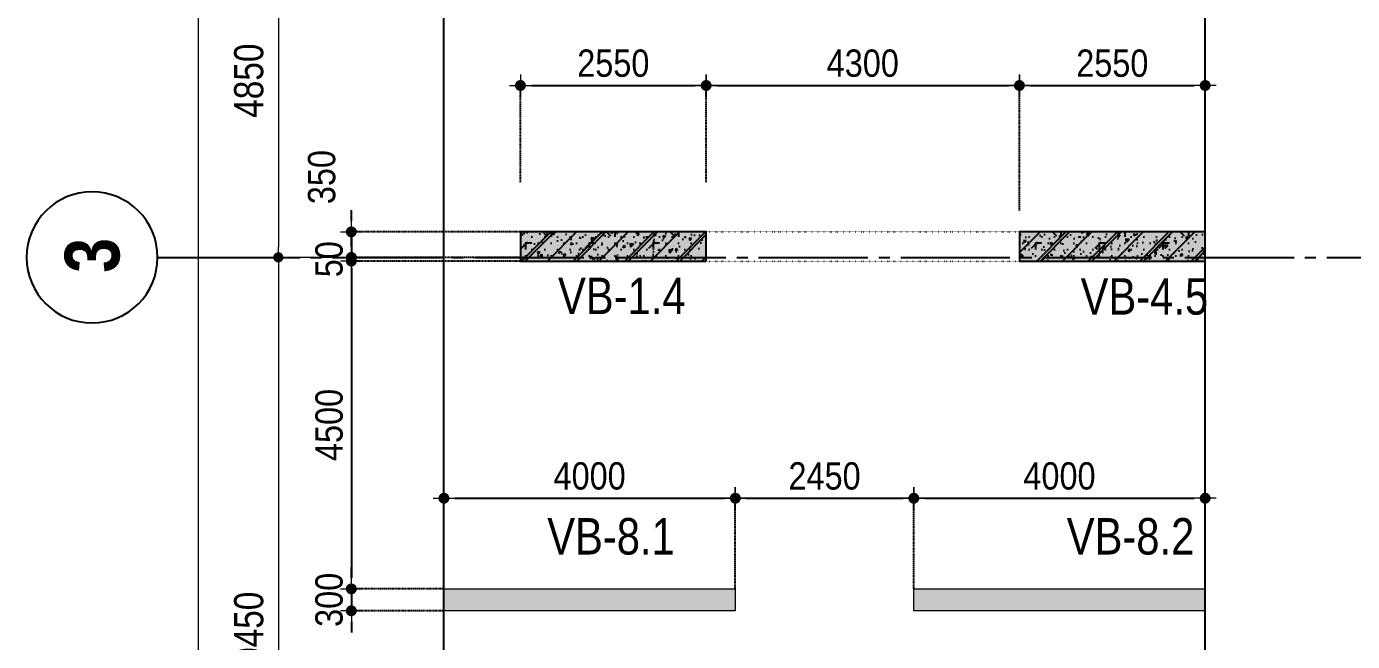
# Model space of a CAD drawing. Header units: millimetres. Extents: x -3973692 to -2843767, y 592734 to 838475.
# Drawn here: x -3277375 to -3259173, y 745760 to 754199 of the extents above; entities that cross this region are included whole.
import ezdxf
from ezdxf.enums import TextEntityAlignment as Align

# ---------------------------------------------------------------- set-up
doc = ezdxf.new("R2010")
doc.units = ezdxf.units.MM
doc.header["$MEASUREMENT"] = 0
doc.header["$PDMODE"] = 3
doc.header["$PDSIZE"] = -20
for name, pattern in [('CHG_XX_Luoi truc-Block B$0$MB_Luoi truc-150-TWB$0$Center101', [13, 10, -1, 1, -1]), ('DIVIDE2', [15.87499999999999, 6.349999999999998, -3.174999999999998, 0, -3.174999999999998, 0, -3.174999999999998]), ('DOT2', [0.125, 0, -0.125]), ('HIDDEN5', [2.8375, 1.25, -1.5875])]:
    doc.linetypes.add(name, pattern=pattern)
doc.layers.get('0').update_dxf_attribs({"lineweight": 9})
doc.layers.get('Defpoints').update_dxf_attribs({"color": 10, "lineweight": 0})
for name, color, linetype, lineweight in [("'S_General_Dim_1", 1, 'Continuous', 18), ("'S_General_Divide_3 Intermediate", 3, 'DIVIDE2', 40), ('CHG_XX_Cot_Block B-T2-3$0$Ap0302_PC', 150, 'Continuous', 9), ('CHG_XX_Cot_Block B-T2-3$0$DBAO', 3, 'Continuous', 13), ('CHG_XX_Luoi truc-Block B$0$Dim 200', 1, 'Continuous', 5), ('TEXT', 7, 'Continuous', 15)]:
    doc.layers.add(name, color=color, linetype=linetype, lineweight=lineweight)
for name, color, linetype in [('CHG_XX_Cot_Block B-T2-3$0$mb_cot tang 4-8 twb$0$Concrete Hatch', 218, 'Continuous'), ('CHG_XX_Cot_Block B-T2-3$0$mb_cot tang 4-8 twb$0$Concrete Line', 6, 'Continuous'), ('CHG_XX_Cot_Block B-T2-3$0$mb_cot tang 4-8 twb$0$Concrete Solid', 216, 'Continuous'), ('CHG_XX_Luoi truc-Block B$0$MB_Luoi truc-150-TWB$0$Grid', 34, 'Continuous'), ('CHG_XX_Luoi truc-Block B$0$MB_Luoi truc-150-TWB$0$Grid Line', 251, 'CHG_XX_Luoi truc-Block B$0$MB_Luoi truc-150-TWB$0$Center101'), ('dim', 1, 'Continuous')]:
    doc.layers.add(name, color=color, linetype=linetype)
doc.styles.add('arial', font='arial.ttf', dxfattribs={"width": 0.85})
doc.styles.add('CHG_XX_Luoi truc-Block B$0$MB_Luoi truc-150-TWB$0$Grid A-F$0$VNI-HelveCB', font='')
doc.styles.add('CHG_XX_Luoi truc-Block B$0$Star-HelCon', font='')
doc.styles.add('TTP-HelCon', font='')
doc.styles.get('CHG_XX_Luoi truc-Block B$0$MB_Luoi truc-150-TWB$0$Grid A-F$0$VNI-HelveCB').set_extended_font_data('VNI-Helve-Condense', bold=True)
doc.styles.get('CHG_XX_Luoi truc-Block B$0$Star-HelCon').set_extended_font_data('VNI-Helve-Condense')
doc.styles.get('TTP-HelCon').set_extended_font_data('VNI-Helve-Condense')
doc.dimstyles.new('150', dxfattribs={"dimscale": 150, "dimtxt": 2.5, "dimasz": 1, "dimexe": 0, "dimexo": 0, "dimgap": 0.75, "dimtad": 1, "dimdec": 0, "dimzin": 9, "dimdsep": 46, "dimtxsty": 'arial', "dimblk1": 'DIMDOT', "dimblk2": 'DIMDOT', "dimsah": 1, "dimcen": 2, "dimdle": 3, "dimclre": 8, "dimclrt": 2, "dimadec": 0, "dimazin": 0, "dimtfac": 1, "dimtdec": 0, "dimtix": 1, "dimtmove": 2, "dimatfit": 3, "dimldrblk": 'DIMPIJL', "dimfxl": 1, "dimtvp": 1.8, "dimtolj": 1, "dimtzin": 0, "dimarcsym": 0})
doc.dimstyles.new('CHG_XX_Luoi truc-Block B$0$Dim 200', dxfattribs={"dimscale": 200, "dimtxt": 2, "dimasz": 0.7, "dimexe": 1, "dimexo": 1, "dimgap": 1, "dimtad": 1, "dimdec": 0, "dimzin": 12, "dimdsep": 46, "dimtxsty": 'CHG_XX_Luoi truc-Block B$0$Star-HelCon', "dimblk": 'CHG_XX_Luoi truc-Block B$0$_Dot', "dimcen": 1, "dimclrd": 256, "dimclre": 256, "dimclrt": 3, "dimadec": 0, "dimazin": 0, "dimtfac": 1, "dimtdec": 0, "dimtix": 1, "dimtmove": 2, "dimatfit": 3, "dimldrblk": 'CHG_XX_Luoi truc-Block B$0$HTT Arrow 30', "dimfxl": 1, "dimtolj": 1, "dimtzin": 0, "dimarcsym": 0})

# ---------------------------------------------------------------- blocks, each defined once
blk = doc.blocks.new('*U3043')
at = {"layer": 'CHG_XX_Luoi truc-Block B$0$MB_Luoi truc-150-TWB$0$Grid', "lineweight": -2}
blk.add_line((0, -3), (0, 0), dxfattribs=at)
blk.add_circle((0, -9), 6, dxfattribs=at)
at = {"layer": 'CHG_XX_Luoi truc-Block B$0$MB_Luoi truc-150-TWB$0$Grid Line'}
blk.add_line((0, 0), (0, 189), dxfattribs=at)
at = {"layer": 'CHG_XX_Luoi truc-Block B$0$MB_Luoi truc-150-TWB$0$Grid', "lineweight": -2, "style": 'CHG_XX_Luoi truc-Block B$0$MB_Luoi truc-150-TWB$0$Grid A-F$0$VNI-HelveCB'}
for tag, p in [('GRIDSUB', (0, 198)), ('GRID', (0, -9))]:
    blk.add_attdef(tag, text='', height=5, dxfattribs=at).set_placement(p, align=Align.MIDDLE)
blk = doc.blocks.new('CHG_XX_Luoi truc-Block B$0$_Dot')
at = {"color": 0, "linetype": 'ByBlock', "lineweight": -2}
blk.add_line((-0.5, 0), (-1, 0), dxfattribs=at)
at = {"color": 0, "linetype": 'ByBlock', "const_width": 0.5}
blk.add_lwpolyline([(-0.25, 0, 1), (0.25, 0, 1)], format="xyb", close=True, dxfattribs=at)
blk = doc.blocks.new('*D3051')
at = {"layer": 'CHG_XX_Luoi truc-Block B$0$Dim 200', "lineweight": -2, "transparency": 16777216}
for p, q in [((8025452.756119345, 1119498.634998515), (8023615.11232847, 1119498.634998515)), ((8023815.11232847, 1119358.634998515), (8023815.11232847, 1114788.634998515)), ((8025584.807259982, 1114648.634998515), (8023615.11232847, 1114648.634998515))]:
    blk.add_line(p, q, dxfattribs=at)
at = {"layer": 'Defpoints', "color": 0, "transparency": 16777216}
for p in [(8025652.756119345, 1119498.634998515), (8023815.11232847, 1114648.634998515), (8025784.807259982, 1114648.634998515)]:
    blk.add_point(p, dxfattribs=at)
at = {"layer": 'CHG_XX_Luoi truc-Block B$0$Dim 200', "lineweight": -2, "transparency": 16777216, "xscale": 140, "yscale": 140, "zscale": 140}
for p, rotation in [((8023815.11232847, 1119498.634998515), 90), ((8023815.11232847, 1114648.634998515), 270)]:
    blk.add_blockref('CHG_XX_Luoi truc-Block B$0$_Dot', p, dxfattribs=dict(at, rotation=rotation))
at = {"layer": 'CHG_XX_Luoi truc-Block B$0$Dim 200', "color": 3, "transparency": 16777216, "insert": (8023410.845661803, 1117073.634998517), "char_height": 400, "attachment_point": 5, "rotation": 90, "style": 'CHG_XX_Luoi truc-Block B$0$Star-HelCon'}
blk.add_mtext('\\A1;4850', dxfattribs=at)
blk = doc.blocks.new('CHG_XX_Luoi truc-Block B$0$HTT Arrow 30')
blk.add_hatch(color=256).paths.add_polyline_path([(-2.5, 0.3750000000000002), (-2.5, -0.3749999999999998), (0, 0)])
at = {"color": 0, "linetype": 'ByBlock', "lineweight": -2}
for p, q in [((0, 0), (-2.5, 0.3750000000000002)), ((-2.5, -0.3749999999999998), (-2.5, 0.3750000000000002)), ((0, 0), (-2.5, -0.3749999999999998))]:
    blk.add_line(p, q, dxfattribs=at)
blk = doc.blocks.new('*D3052')
at = {"layer": 'CHG_XX_Luoi truc-Block B$0$Dim 200', "lineweight": -2, "transparency": 16777216}
for p, q in [((8025584.807259982, 1114648.634998515), (8023615.11232847, 1114648.634998515)), ((8023815.11232847, 1114508.634998515), (8023815.11232847, 1104338.634998515)), ((8025584.807259982, 1104198.634998515), (8023615.11232847, 1104198.634998515))]:
    blk.add_line(p, q, dxfattribs=at)
at = {"layer": 'Defpoints', "color": 0, "transparency": 16777216}
for p in [(8025784.807259982, 1114648.634998515), (8023815.11232847, 1104198.634998515), (8025784.807259982, 1104198.634998515)]:
    blk.add_point(p, dxfattribs=at)
at = {"layer": 'CHG_XX_Luoi truc-Block B$0$Dim 200', "lineweight": -2, "transparency": 16777216, "xscale": 140, "yscale": 140, "zscale": 140}
for p, rotation in [((8023815.11232847, 1114648.634998515), 90), ((8023815.11232847, 1104198.634998515), 270)]:
    blk.add_blockref('CHG_XX_Luoi truc-Block B$0$_Dot', p, dxfattribs=dict(at, rotation=rotation))
at = {"layer": 'CHG_XX_Luoi truc-Block B$0$Dim 200', "color": 3, "transparency": 16777216, "insert": (8023410.845661803, 1109423.634998517), "char_height": 400, "attachment_point": 5, "rotation": 90, "style": 'CHG_XX_Luoi truc-Block B$0$Star-HelCon'}
blk.add_mtext('\\A1;10450', dxfattribs=at)
blk = doc.blocks.new('*D3045')
at = {"layer": 'CHG_XX_Luoi truc-Block B$0$Dim 200', "lineweight": -2, "transparency": 16777216}
for p, q in [((8024551.736513704, 1125848.634998515), (8022515.368761293, 1125848.634998515)), ((8022715.368761293, 1125708.634998515), (8022715.368761293, 1047588.634998515)), ((8023790.975346348, 1047448.634998515), (8022515.368761293, 1047448.634998515))]:
    blk.add_line(p, q, dxfattribs=at)
at = {"layer": 'Defpoints', "color": 0, "transparency": 16777216}
for p in [(8024751.736513704, 1125848.634998515), (8022715.368761293, 1047448.634998515), (8023990.975346348, 1047448.634998515)]:
    blk.add_point(p, dxfattribs=at)
at = {"layer": 'CHG_XX_Luoi truc-Block B$0$Dim 200', "lineweight": -2, "transparency": 16777216, "xscale": 140, "yscale": 140, "zscale": 140}
for p, rotation in [((8022715.368761293, 1125848.634998515), 90), ((8022715.368761293, 1047448.634998515), 270)]:
    blk.add_blockref('CHG_XX_Luoi truc-Block B$0$_Dot', p, dxfattribs=dict(at, rotation=rotation))
at = {"layer": 'CHG_XX_Luoi truc-Block B$0$Dim 200', "color": 3, "transparency": 16777216, "insert": (8022311.102094626, 1086648.634998517), "char_height": 400, "attachment_point": 5, "rotation": 90, "style": 'CHG_XX_Luoi truc-Block B$0$Star-HelCon'}
blk.add_mtext('\\A1;78400', dxfattribs=at)
blk = doc.blocks.new('*U3024')
at = {"layer": 'CHG_XX_Cot_Block B-T2-3$0$mb_cot tang 4-8 twb$0$Concrete Hatch'}
h = blk.add_hatch(dxfattribs=at)
h.set_pattern_fill('CONCRETE', color=256, scale=50, style=0, pattern_type=2)
h.set_pattern_definition([(45, (1000, 50.00000000000014), (-176.7766952966369, 176.7766952966369), []), (45, (1000, 100.0000000000001), (-353.5533905932737, 353.5533905932738), []), (49.99999999999999, (1000, 50.00000000000014), (358.6300913003767, -31.37606749129755), [37.5, -412.5]), (355, (1000, 50.00000000000014), (-69.3756668065, 376.0960668500059), [30, -330]), (100.4514, (1029.88584, 47.38533000000015), (289.2546908570108, 344.7197710304768), [31.870095, -350.571056]), (46.18420000000002, (1000, 150.0000000000001), (533.6205243128222, -82.75950716450905), [56.24999999999997, -618.7499999999995]), (96.6356, (1044.4683725, 143.1033465000001), (467.3313527743517, 487.0589354502209), [47.805144, -525.8565]), (351.1842, (1000, 150.0000000000001), (467.3309725668136, 487.0593004626623), [45, -495]), (21, (1050, 125.0000000000001), (298.4535260592309, -201.3094453326694), [37.5, -412.5]), (326.0000000000001, (1050, 125.0000000000001), (121.6576659607909, 362.5750225234265), [30, -330]), (71.4514, (1074.8711165, 108.2241970000001), (420.111314290745, 161.2652483549762), [31.870095, -350.571056]), (37.50000000000001, (1000, 50.00000000000014), (6.079927658645334, 166.4469269156558), [0, -326, 0, -335, 0, -331.25]), (7.499999999999999, (1000, 50.00000000000014), (131.5347687210743, 197.2058559411801), [0, -191, 0, -318.5, 0, -126.25]), (327.5, (888.5, 50.00000000000014), (266.9112180862045, -11.2774358671899), [0, -125, 0, -390, 0, -517.5]), (317.5, (838.5, 50.00000000000014), (291.5930846711931, 50.05249116615882), [0, -162.5, 0, -259, 0, -367.5]), (0, (1175, 225.0000000000001), (0, 875), [87.5, -787.5]), (0, (1437.5, 400.0000000000001), (0, 875), [87.5, -787.5]), (0, (1262.5, 750.0000000000001), (0, 875), [87.5, -350, 87.5, -350]), (90, (1175, 225.0000000000001), (-875, 5.35782974626967e-14), [87.5, -787.5]), (90, (1262.5, 750.0000000000001), (-875, 5.35782974626967e-14), [87.5, -787.5]), (90, (1525, 400.0000000000001), (-875, 5.35782974626967e-14), [87.5, -787.5]), (90, (1700, 662.5000000000001), (-875, 5.35782974626967e-14), [87.5, -787.5]), (135, (1262.5, 225.0000000000001), (-875.016357447105, 8.881784197001252e-14), [123.76, -1113.7]), (135, (1350, 750.0000000000001), (-875.016357447105, 8.881784197001252e-14), [123.76, -1113.7]), (45, (1437.5, 400.0000000000001), (8.881784197001252e-14, 875.016357447105), [123.76, -247.485, 123.76, -742.455]), (0, (825, 50.00000000000014), (87.5, 87.5), [-175, 0])])
h.paths.add_polyline_path([(-750, 250), (-750, -149.9999999999999), (1800, -150), (1800, 250)])
at = {"layer": 'CHG_XX_Cot_Block B-T2-3$0$mb_cot tang 4-8 twb$0$Concrete Solid'}
blk.add_hatch(color=256, dxfattribs=at).paths.add_polyline_path([(-750, 250), (-750, -149.9999999999999), (1800, -150), (1800, 250)])
at = {"layer": 'CHG_XX_Cot_Block B-T2-3$0$mb_cot tang 4-8 twb$0$Concrete Line'}
blk.add_lwpolyline([(-750, 250), (-750, -149.9999999999999), (1800, -150), (1800, 250)], close=True, dxfattribs=at)
blk = doc.blocks.new('CHG_XX_Cot_Block B-T2-3$0$Block A_C10450x300')
at = {"layer": 'CHG_XX_Cot_Block B-T2-3$0$Ap0302_PC', "true_color": 0x139b48}
h = blk.add_hatch(color=114, dxfattribs=at)
h.dxf.hatch_style = 1
h.paths.add_polyline_path([(6450, 0), (6450, -300), (10450, -300), (10450, 0)])
h.paths.add_polyline_path([(3999.999999735694, -300), (3999.999999735694, 0), (0, 0), (0, -300)])
at = {"layer": 'CHG_XX_Cot_Block B-T2-3$0$Ap0302_PC'}
for points in [[(-2.643064362928271e-07, 2.91038304567337e-11), (3999.999999735694, 2.91038304567337e-11), (3999.999999735694, -299.9999999999709), (-2.643064362928271e-07, -299.9999999999709)], [(6450, 0), (10450, 0), (10450, -300), (6450, -300)]]:
    blk.add_lwpolyline(points, close=True, dxfattribs=at)
blk = doc.blocks.new('b')
at = {"layer": 'TEXT', "color": 3, "style": 'TTP-HelCon'}
for s, p in [('VB-1.4', (-21133.98161466699, -11978.91675006878)), ('VB-4.5', (-13959.67461466696, -11985.68075006874)), ('VB-8.1', (-21281.88961466681, -15277.84605165769)), ('VB-8.2', (-14150.01511466689, -15277.84605165769))]:
    blk.add_text(s, height=500, dxfattribs=at).set_placement(p)
blk = doc.blocks.new('DIMDOT')
for p, q in [((1, 0), (-1, 0)), ((0, -1), (0, 1))]:
    blk.add_line(p, q)
at = {"const_width": 0.5}
blk.add_lwpolyline([(-0.25, 0, 1), (0.25, 0, 1)], format="xyb", close=True, dxfattribs=at)
blk = doc.blocks.new('*D860')
at = {"layer": "'S_General_Dim_1", "color": 0, "lineweight": -2, "transparency": 16777216}
for p, q in [((-3272916.355607319, 751531.0114495863), (-3272916.355607319, 751681.0114495863)), ((-3272916.355607319, 751381.0114495863), (-3272916.355607319, 751031.0114495863)), ((-3272916.355607319, 750881.0114495863), (-3272916.355607319, 750731.0114495863))]:
    blk.add_line(p, q, dxfattribs=at)
at = {"layer": "'S_General_Dim_1", "color": 8, "linetype": 'HIDDEN5', "lineweight": -2, "transparency": 16777216}
for p, q in [((-3270595.198556936, 751381.0114495863), (-3272916.355607319, 751381.0114495863)), ((-3270595.198556936, 751031.0114495863), (-3272916.355607319, 751031.0114495863))]:
    blk.add_line(p, q, dxfattribs=at)
at = {"layer": 'Defpoints', "color": 0, "transparency": 16777216}
for p in [(-3270595.198556936, 751381.0114495863), (-3272916.355607319, 751031.0114495863), (-3270595.198556936, 751031.0114495863)]:
    blk.add_point(p, dxfattribs=at)
at = {"layer": "'S_General_Dim_1", "color": 0, "lineweight": -2, "transparency": 16777216, "xscale": 150, "yscale": 150, "zscale": 150}
for p, rotation in [((-3272916.355607319, 751381.0114495863), 270), ((-3272916.355607319, 751031.0114495863), 90)]:
    blk.add_blockref('DIMDOT', p, dxfattribs=dict(at, rotation=rotation))
at = {"layer": "'S_General_Dim_1", "color": 2, "transparency": 16777216, "insert": (-3273321.81263322, 752132.5719830752), "char_height": 375, "attachment_point": 5, "rotation": 90, "style": 'arial'}
blk.add_mtext('\\A1;350', dxfattribs=at)
blk = doc.blocks.new('DIMPIJL')
at = {"linetype": 'ByBlock'}
blk.add_solid([(-2.5, 0.4166666666666686), (-2.5, -0.4166666666666686), (0, 0)], dxfattribs=at)
blk = doc.blocks.new('*D861')
at = {"layer": "'S_General_Dim_1", "color": 0, "lineweight": -2, "transparency": 16777216}
for p, q in [((-3272916.355607319, 751181.0114495863), (-3272916.355607319, 751331.0114495863)), ((-3272916.355607319, 751031.0114495863), (-3272916.355607319, 750981.0114495872)), ((-3272916.355607319, 750831.0114495872), (-3272916.355607319, 750681.0114495872))]:
    blk.add_line(p, q, dxfattribs=at)
at = {"layer": "'S_General_Dim_1", "color": 8, "linetype": 'HIDDEN5', "lineweight": -2, "transparency": 16777216}
for p, q in [((-3270595.198556936, 751031.0114495863), (-3272916.355607319, 751031.0114495863)), ((-3270595.198556936, 750981.0114495872), (-3272916.355607319, 750981.0114495872))]:
    blk.add_line(p, q, dxfattribs=at)
at = {"layer": 'Defpoints', "color": 0, "transparency": 16777216}
for p in [(-3270595.198556936, 751031.0114495863), (-3272916.355607319, 750981.0114495872), (-3270595.198556936, 750981.0114495872)]:
    blk.add_point(p, dxfattribs=at)
at = {"layer": "'S_General_Dim_1", "color": 0, "lineweight": -2, "transparency": 16777216, "xscale": 150, "yscale": 150, "zscale": 150}
for p, rotation in [((-3272916.355607319, 751031.0114495863), 270), ((-3272916.355607319, 750981.0114495872), 90)]:
    blk.add_blockref('DIMDOT', p, dxfattribs=dict(at, rotation=rotation))
at = {"layer": "'S_General_Dim_1", "color": 2, "transparency": 16777216, "insert": (-3273220.320477713, 751006.0114495875), "char_height": 375, "attachment_point": 5, "rotation": 90, "style": 'arial'}
blk.add_mtext('\\A1;50', dxfattribs=at)
blk = doc.blocks.new('*D862')
at = {"layer": "'S_General_Dim_1", "color": 8, "linetype": 'HIDDEN5', "lineweight": -2, "transparency": 16777216}
for p, q in [((-3270595.198556936, 750981.0114495863), (-3272916.355607321, 750981.0114495863)), ((-3271645.198556936, 746481.0114519148), (-3272916.355607321, 746481.0114519148))]:
    blk.add_line(p, q, dxfattribs=at)
at = {"layer": "'S_General_Dim_1", "color": 0, "lineweight": -2, "transparency": 16777216}
blk.add_line((-3272916.355607321, 750831.0114495863), (-3272916.355607321, 746631.0114519148), dxfattribs=at)
at = {"layer": 'Defpoints', "color": 0, "transparency": 16777216}
for p in [(-3270595.198556936, 750981.0114495863), (-3272916.355607321, 746481.0114519148), (-3271645.198556936, 746481.0114519148)]:
    blk.add_point(p, dxfattribs=at)
at = {"layer": "'S_General_Dim_1", "color": 0, "lineweight": -2, "transparency": 16777216, "xscale": 150, "yscale": 150, "zscale": 150}
for p, rotation in [((-3272916.355607321, 750981.0114495863), 90), ((-3272916.355607321, 746481.0114519148), 270)]:
    blk.add_blockref('DIMDOT', p, dxfattribs=dict(at, rotation=rotation))
at = {"layer": "'S_General_Dim_1", "color": 2, "transparency": 16777216, "insert": (-3273220.320477715, 748731.0114507513), "char_height": 375, "attachment_point": 5, "rotation": 90, "style": 'arial'}
blk.add_mtext('\\A1;4500', dxfattribs=at)
blk = doc.blocks.new('*D863')
at = {"layer": "'S_General_Dim_1", "color": 0, "lineweight": -2, "transparency": 16777216}
for p, q in [((-3272916.355607321, 746631.0114519148), (-3272916.355607321, 746781.0114519148)), ((-3272916.355607321, 746481.0114519148), (-3272916.355607321, 746181.0114519148)), ((-3272916.355607321, 746031.0114519148), (-3272916.355607321, 745881.0114519148))]:
    blk.add_line(p, q, dxfattribs=at)
at = {"layer": "'S_General_Dim_1", "color": 8, "linetype": 'HIDDEN5', "lineweight": -2, "transparency": 16777216}
for p, q in [((-3271645.198556936, 746481.0114519148), (-3272916.355607321, 746481.0114519148)), ((-3271645.198556936, 746181.0114519148), (-3272916.355607321, 746181.0114519148))]:
    blk.add_line(p, q, dxfattribs=at)
at = {"layer": 'Defpoints', "color": 0, "transparency": 16777216}
for p in [(-3271645.198556936, 746481.0114519148), (-3272916.355607321, 746181.0114519148), (-3271645.198556936, 746181.0114519148)]:
    blk.add_point(p, dxfattribs=at)
at = {"layer": "'S_General_Dim_1", "color": 0, "lineweight": -2, "transparency": 16777216, "xscale": 150, "yscale": 150, "zscale": 150}
for p, rotation in [((-3272916.355607321, 746481.0114519148), 270), ((-3272916.355607321, 746181.0114519148), 90)]:
    blk.add_blockref('DIMDOT', p, dxfattribs=dict(at, rotation=rotation))
at = {"layer": "'S_General_Dim_1", "color": 2, "transparency": 16777216, "insert": (-3273220.44837676, 746331.0114519156), "char_height": 375, "attachment_point": 5, "rotation": 90, "style": 'arial'}
blk.add_mtext('\\A1;300', dxfattribs=at)
blk = doc.blocks.new('*D799')
at = {"layer": "'S_General_Dim_1", "color": 8, "linetype": 'HIDDEN5', "lineweight": -2, "transparency": 16777216}
for p, q in [((-3270595.198556934, 752065.2407145931), (-3270595.198556934, 753389.9756098083)), ((-3268045.198556934, 752065.2407145931), (-3268045.198556934, 753389.9756098083))]:
    blk.add_line(p, q, dxfattribs=at)
at = {"layer": "'S_General_Dim_1", "color": 0, "lineweight": -2, "transparency": 16777216}
blk.add_line((-3270445.198556934, 753389.9756098083), (-3268195.198556934, 753389.9756098083), dxfattribs=at)
at = {"layer": 'Defpoints', "color": 0, "transparency": 16777216}
for p in [(-3268045.198556934, 753389.9756098083), (-3270595.198556934, 752065.2407145931), (-3268045.198556934, 752065.2407145931)]:
    blk.add_point(p, dxfattribs=at)
at = {"layer": "'S_General_Dim_1", "color": 0, "lineweight": -2, "transparency": 16777216, "xscale": 150, "yscale": 150, "zscale": 150, "rotation": 180}
blk.add_blockref('DIMDOT', (-3270595.198556934, 753389.9756098083), dxfattribs=at)
at = {"layer": "'S_General_Dim_1", "color": 0, "lineweight": -2, "transparency": 16777216, "xscale": 150, "yscale": 150, "zscale": 150}
blk.add_blockref('DIMDOT', (-3268045.198556934, 753389.9756098083), dxfattribs=at)
at = {"layer": "'S_General_Dim_1", "color": 2, "transparency": 16777216, "insert": (-3269320.198556934, 753693.940480204), "char_height": 375, "attachment_point": 5, "style": 'arial'}
blk.add_mtext('\\A1;2550', dxfattribs=at)
blk = doc.blocks.new('*D800')
at = {"layer": "'S_General_Dim_1", "color": 8, "linetype": 'HIDDEN5', "lineweight": -2, "transparency": 16777216}
for p, q in [((-3268045.198556934, 752065.2407145931), (-3268045.198556934, 753389.9756098083)), ((-3263745.198556935, 751665.2407145926), (-3263745.198556935, 753389.9756098083))]:
    blk.add_line(p, q, dxfattribs=at)
at = {"layer": "'S_General_Dim_1", "color": 0, "lineweight": -2, "transparency": 16777216}
blk.add_line((-3267895.198556934, 753389.9756098083), (-3263895.198556935, 753389.9756098083), dxfattribs=at)
at = {"layer": 'Defpoints', "color": 0, "transparency": 16777216}
for p in [(-3263745.198556935, 753389.9756098083), (-3268045.198556934, 752065.2407145931), (-3263745.198556935, 751665.2407145926)]:
    blk.add_point(p, dxfattribs=at)
at = {"layer": "'S_General_Dim_1", "color": 0, "lineweight": -2, "transparency": 16777216, "xscale": 150, "yscale": 150, "zscale": 150, "rotation": 180}
blk.add_blockref('DIMDOT', (-3268045.198556934, 753389.9756098083), dxfattribs=at)
at = {"layer": "'S_General_Dim_1", "color": 0, "lineweight": -2, "transparency": 16777216, "xscale": 150, "yscale": 150, "zscale": 150}
blk.add_blockref('DIMDOT', (-3263745.198556935, 753389.9756098083), dxfattribs=at)
at = {"layer": "'S_General_Dim_1", "color": 2, "transparency": 16777216, "insert": (-3265895.198556934, 753694.068379249), "char_height": 375, "attachment_point": 5, "style": 'arial'}
blk.add_mtext('\\A1;4300', dxfattribs=at)
blk = doc.blocks.new('*D801')
at = {"layer": "'S_General_Dim_1", "color": 8, "linetype": 'HIDDEN5', "lineweight": -2, "transparency": 16777216}
for p, q in [((-3263745.198556935, 751665.2407145926), (-3263745.198556935, 753389.9756098083)), ((-3261195.198556935, 751665.2407145926), (-3261195.198556935, 753389.9756098083))]:
    blk.add_line(p, q, dxfattribs=at)
at = {"layer": "'S_General_Dim_1", "color": 0, "lineweight": -2, "transparency": 16777216}
blk.add_line((-3263595.198556935, 753389.9756098083), (-3261345.198556935, 753389.9756098083), dxfattribs=at)
at = {"layer": 'Defpoints', "color": 0, "transparency": 16777216}
for p in [(-3261195.198556935, 753389.9756098083), (-3263745.198556935, 751665.2407145926), (-3261195.198556935, 751665.2407145926)]:
    blk.add_point(p, dxfattribs=at)
at = {"layer": "'S_General_Dim_1", "color": 0, "lineweight": -2, "transparency": 16777216, "xscale": 150, "yscale": 150, "zscale": 150, "rotation": 180}
blk.add_blockref('DIMDOT', (-3263745.198556935, 753389.9756098083), dxfattribs=at)
at = {"layer": "'S_General_Dim_1", "color": 0, "lineweight": -2, "transparency": 16777216, "xscale": 150, "yscale": 150, "zscale": 150}
blk.add_blockref('DIMDOT', (-3261195.198556935, 753389.9756098083), dxfattribs=at)
at = {"layer": "'S_General_Dim_1", "color": 2, "transparency": 16777216, "insert": (-3262470.198556935, 753693.940480204), "char_height": 375, "attachment_point": 5, "style": 'arial'}
blk.add_mtext('\\A1;2550', dxfattribs=at)
blk = doc.blocks.new('*D2388')
at = {"layer": "'S_General_Dim_1", "color": 8, "linetype": 'HIDDEN5', "lineweight": -2, "transparency": 16777216}
for p, q in [((-3271645.198556934, 746481.0114519146), (-3271645.198556934, 747725.348)), ((-3267645.198556934, 746481.0114519146), (-3267645.198556934, 747725.348))]:
    blk.add_line(p, q, dxfattribs=at)
at = {"layer": "'S_General_Dim_1", "color": 0, "lineweight": -2, "transparency": 16777216}
blk.add_line((-3271495.198556934, 747725.348), (-3267795.198556934, 747725.348), dxfattribs=at)
at = {"layer": 'Defpoints', "color": 0, "transparency": 16777216}
for p in [(-3267645.198556934, 747725.348), (-3271645.198556934, 746481.0114519146), (-3267645.198556934, 746481.0114519146)]:
    blk.add_point(p, dxfattribs=at)
at = {"layer": "'S_General_Dim_1", "color": 0, "lineweight": -2, "transparency": 16777216, "xscale": 150, "yscale": 150, "zscale": 150, "rotation": 180}
blk.add_blockref('DIMDOT', (-3271645.198556934, 747725.348), dxfattribs=at)
at = {"layer": "'S_General_Dim_1", "color": 0, "lineweight": -2, "transparency": 16777216, "xscale": 150, "yscale": 150, "zscale": 150}
blk.add_blockref('DIMDOT', (-3267645.198556934, 747725.348), dxfattribs=at)
at = {"layer": "'S_General_Dim_1", "color": 2, "transparency": 16777216, "insert": (-3269645.198556934, 748029.3128703956), "char_height": 375, "attachment_point": 5, "style": 'arial'}
blk.add_mtext('\\A1;4000', dxfattribs=at)
blk = doc.blocks.new('*D2389')
at = {"layer": "'S_General_Dim_1", "color": 8, "linetype": 'HIDDEN5', "lineweight": -2, "transparency": 16777216}
for p, q in [((-3267645.198556934, 746481.0114519146), (-3267645.198556934, 747725.348)), ((-3265195.198556669, 746481.0114519146), (-3265195.198556669, 747725.348))]:
    blk.add_line(p, q, dxfattribs=at)
at = {"layer": "'S_General_Dim_1", "color": 0, "lineweight": -2, "transparency": 16777216}
blk.add_line((-3267495.198556934, 747725.348), (-3265345.198556669, 747725.348), dxfattribs=at)
at = {"layer": 'Defpoints', "color": 0, "transparency": 16777216}
for p in [(-3265195.198556669, 747725.348), (-3267645.198556934, 746481.0114519146), (-3265195.198556669, 746481.0114519146)]:
    blk.add_point(p, dxfattribs=at)
at = {"layer": "'S_General_Dim_1", "color": 0, "lineweight": -2, "transparency": 16777216, "xscale": 150, "yscale": 150, "zscale": 150, "rotation": 180}
blk.add_blockref('DIMDOT', (-3267645.198556934, 747725.348), dxfattribs=at)
at = {"layer": "'S_General_Dim_1", "color": 0, "lineweight": -2, "transparency": 16777216, "xscale": 150, "yscale": 150, "zscale": 150}
blk.add_blockref('DIMDOT', (-3265195.198556669, 747725.348), dxfattribs=at)
at = {"layer": "'S_General_Dim_1", "color": 2, "transparency": 16777216, "insert": (-3266420.198556801, 748029.3128703956), "char_height": 375, "attachment_point": 5, "style": 'arial'}
blk.add_mtext('\\A1;2450', dxfattribs=at)
blk = doc.blocks.new('*D2390')
at = {"layer": "'S_General_Dim_1", "color": 8, "linetype": 'HIDDEN5', "lineweight": -2, "transparency": 16777216}
for p, q in [((-3265195.198556669, 746481.0114519146), (-3265195.198556669, 747725.348)), ((-3261195.198556669, 746331.0114519146), (-3261195.198556669, 747725.348))]:
    blk.add_line(p, q, dxfattribs=at)
at = {"layer": "'S_General_Dim_1", "color": 0, "lineweight": -2, "transparency": 16777216}
blk.add_line((-3265045.198556669, 747725.348), (-3261345.198556669, 747725.348), dxfattribs=at)
at = {"layer": 'Defpoints', "color": 0, "transparency": 16777216}
for p in [(-3261195.198556669, 747725.348), (-3265195.198556669, 746481.0114519146), (-3261195.198556669, 746331.0114519146)]:
    blk.add_point(p, dxfattribs=at)
at = {"layer": "'S_General_Dim_1", "color": 0, "lineweight": -2, "transparency": 16777216, "xscale": 150, "yscale": 150, "zscale": 150, "rotation": 180}
blk.add_blockref('DIMDOT', (-3265195.198556669, 747725.348), dxfattribs=at)
at = {"layer": "'S_General_Dim_1", "color": 0, "lineweight": -2, "transparency": 16777216, "xscale": 150, "yscale": 150, "zscale": 150}
blk.add_blockref('DIMDOT', (-3261195.198556669, 747725.348), dxfattribs=at)
at = {"layer": "'S_General_Dim_1", "color": 2, "transparency": 16777216, "insert": (-3263195.198556669, 748029.3128703956), "char_height": 375, "attachment_point": 5, "style": 'arial'}
blk.add_mtext('\\A1;4000', dxfattribs=at)
blk = doc.blocks.new('CHG_XX_Luoi truc-Block B', base_point=(8026088.360705459, 1047448.634998515))
at = {"layer": 'CHG_XX_Luoi truc-Block B$0$MB_Luoi truc-150-TWB$0$Grid Line'}
for p, q in [((8026088.360705459, 1046158.106275458), (8026088.360705459, 1128272.58077566)), ((8036538.360705458, 1046158.106275256), (8036538.360705458, 1128272.580775458))]:
    blk.add_line(p, q, dxfattribs=at)
at = {"layer": 'CHG_XX_Luoi truc-Block B$0$MB_Luoi truc-150-TWB$0$Grid'}
ref = blk.add_blockref('*U3043', (8022608.235654154, 1114648.634998515), dxfattribs=dict(at, xscale=-150, yscale=150, zscale=150, rotation=270))
ref.add_attrib('GRID', '3', dxfattribs={"lineweight": -2, "height": 750, "rotation": 90, "style": 'CHG_XX_Luoi truc-Block B$0$MB_Luoi truc-150-TWB$0$Grid A-F$0$VNI-HelveCB'}).set_placement((8021258.235654154, 1114676.634998515), align=Align.MIDDLE)
at = {"layer": 'CHG_XX_Luoi truc-Block B$0$Dim 200'}
for base, p1, p2, picture, middle in [((8022715.368761293, 1047448.634998515), (8024751.736513704, 1125848.634998515), (8023990.975346348, 1047448.634998515), '*D3045', (8022311.102094626, 1086648.634998517)), ((8023815.11232847, 1114648.634998515), (8025652.756119345, 1119498.634998515), (8025784.807259982, 1114648.634998515), '*D3051', (8023410.845661803, 1117073.634998517)), ((8023815.11232847, 1104198.634998515), (8025784.807259982, 1114648.634998515), (8025784.807259982, 1104198.634998515), '*D3052', (8023410.845661803, 1109423.634998517))]:
    dim = blk.add_linear_dim(base=base, p1=p1, p2=p2, angle=90, dimstyle='CHG_XX_Luoi truc-Block B$0$Dim 200', dxfattribs=at)
    dim.commit()
    dim.dimension.update_dxf_attribs({"geometry": picture, "text_midpoint": middle})
blk = doc.blocks.new('CHG_XX_Cot_Block B-T2-3', base_point=(8026088.360705459, 1047448.634998515))
at = {"layer": 'CHG_XX_Cot_Block B-T2-3$0$Ap0302_PC', "rotation": 180}
blk.add_blockref('CHG_XX_Cot_Block B-T2-3$0$Block A_C10450x300', (8036538.360705459, 1109798.635000844), dxfattribs=at)
at = {"layer": 'CHG_XX_Cot_Block B-T2-3$0$DBAO'}
blk.add_blockref('CHG_XX_Luoi truc-Block B', (8026088.360705459, 1047448.634998515), dxfattribs=at)
at = {"layer": 'CHG_XX_Cot_Block B-T2-3$0$mb_cot tang 4-8 twb$0$Concrete Line', "rotation": 180}
for p in [(8028938.360705459, 1114848.634998515), (8035788.360705458, 1114848.634998515)]:
    blk.add_blockref('*U3024', p, dxfattribs=at)

msp = doc.modelspace()

# ---------------------------------------------------------------- linework, layer by layer
at = {"layer": 'dim', "linetype": 'DOT2', "ltscale": 10}
for p, q in [((-3268045.198556934, 751381.011449586), (-3263745.198556935, 751381.011449586)), ((-3268045.198556934, 750981.011449586), (-3263745.198556935, 750981.011449586))]:
    msp.add_line(p, q, dxfattribs=at)

# ---------------------------------------------------------------- block references
at = {"layer": "'S_General_Divide_3 Intermediate"}
msp.add_blockref('CHG_XX_Cot_Block B-T2-3', (-3271645.198556934, 683831.0114495861), dxfattribs=at)
at = {"layer": 'dim'}
msp.add_blockref('b', (-3248945.198556815, 762231.011449586), dxfattribs=at)

# ---------------------------------------------------------------- dimensions: what is measured, and where the dimension line sits
at = {"layer": "'S_General_Dim_1"}
for base, p1, p2, picture, middle in [((-3268045.198556934, 753389.9756098083), (-3270595.198556934, 752065.2407145931), (-3268045.198556934, 752065.2407145931), '*D799', (-3269320.198556934, 753693.940480204)), ((-3263745.198556935, 753389.9756098083), (-3268045.198556934, 752065.2407145931), (-3263745.198556935, 751665.2407145926), '*D800', (-3265895.198556934, 753694.068379249)), ((-3261195.198556935, 753389.9756098083), (-3263745.198556935, 751665.2407145926), (-3261195.198556935, 751665.2407145926), '*D801', (-3262470.198556935, 753693.940480204)), ((-3267645.198556934, 747725.348), (-3271645.198556934, 746481.0114519146), (-3267645.198556934, 746481.0114519146), '*D2388', (-3269645.198556934, 748029.3128703956)), ((-3265195.198556669, 747725.348), (-3267645.198556934, 746481.0114519146), (-3265195.198556669, 746481.0114519146), '*D2389', (-3266420.198556801, 748029.3128703956)), ((-3261195.198556669, 747725.348), (-3265195.198556669, 746481.0114519146), (-3261195.198556669, 746331.0114519146), '*D2390', (-3263195.198556669, 748029.3128703956))]:
    dim = msp.add_linear_dim(base=base, p1=p1, p2=p2, dimstyle='150', dxfattribs=at)
    dim.commit()
    dim.dimension.update_dxf_attribs({"geometry": picture, "text_midpoint": middle})
dim = msp.add_linear_dim(base=(-3272916.355607319, 751031.0114495863), p1=(-3270595.198556934, 751381.011449586), p2=(-3270595.198556934, 751031.011449586), angle=90, dimstyle='150', dxfattribs=at)
dim.commit()
dim.dimension.update_dxf_attribs({"geometry": '*D860', "text_midpoint": (-3273321.81263322, 752132.5719830752), "dimtype": 160})
for base, p1, p2, picture, middle in [((-3272916.355607319, 750981.0114495872), (-3270595.198556934, 751031.011449586), (-3270595.198556934, 750981.011449587), '*D861', (-3273220.320477713, 751006.0114495875)), ((-3272916.355607321, 746481.0114519148), (-3270595.198556934, 750981.011449586), (-3271645.198556934, 746481.0114519146), '*D862', (-3273220.320477715, 748731.0114507513)), ((-3272916.355607321, 746181.0114519148), (-3271645.198556934, 746481.0114519146), (-3271645.198556934, 746181.0114519146), '*D863', (-3273220.44837676, 746331.0114519156))]:
    dim = msp.add_linear_dim(base=base, p1=p1, p2=p2, angle=90, dimstyle='150', dxfattribs=at)
    dim.commit()
    dim.dimension.update_dxf_attribs({"geometry": picture, "text_midpoint": middle})

doc.saveas('drawing.dxf')
